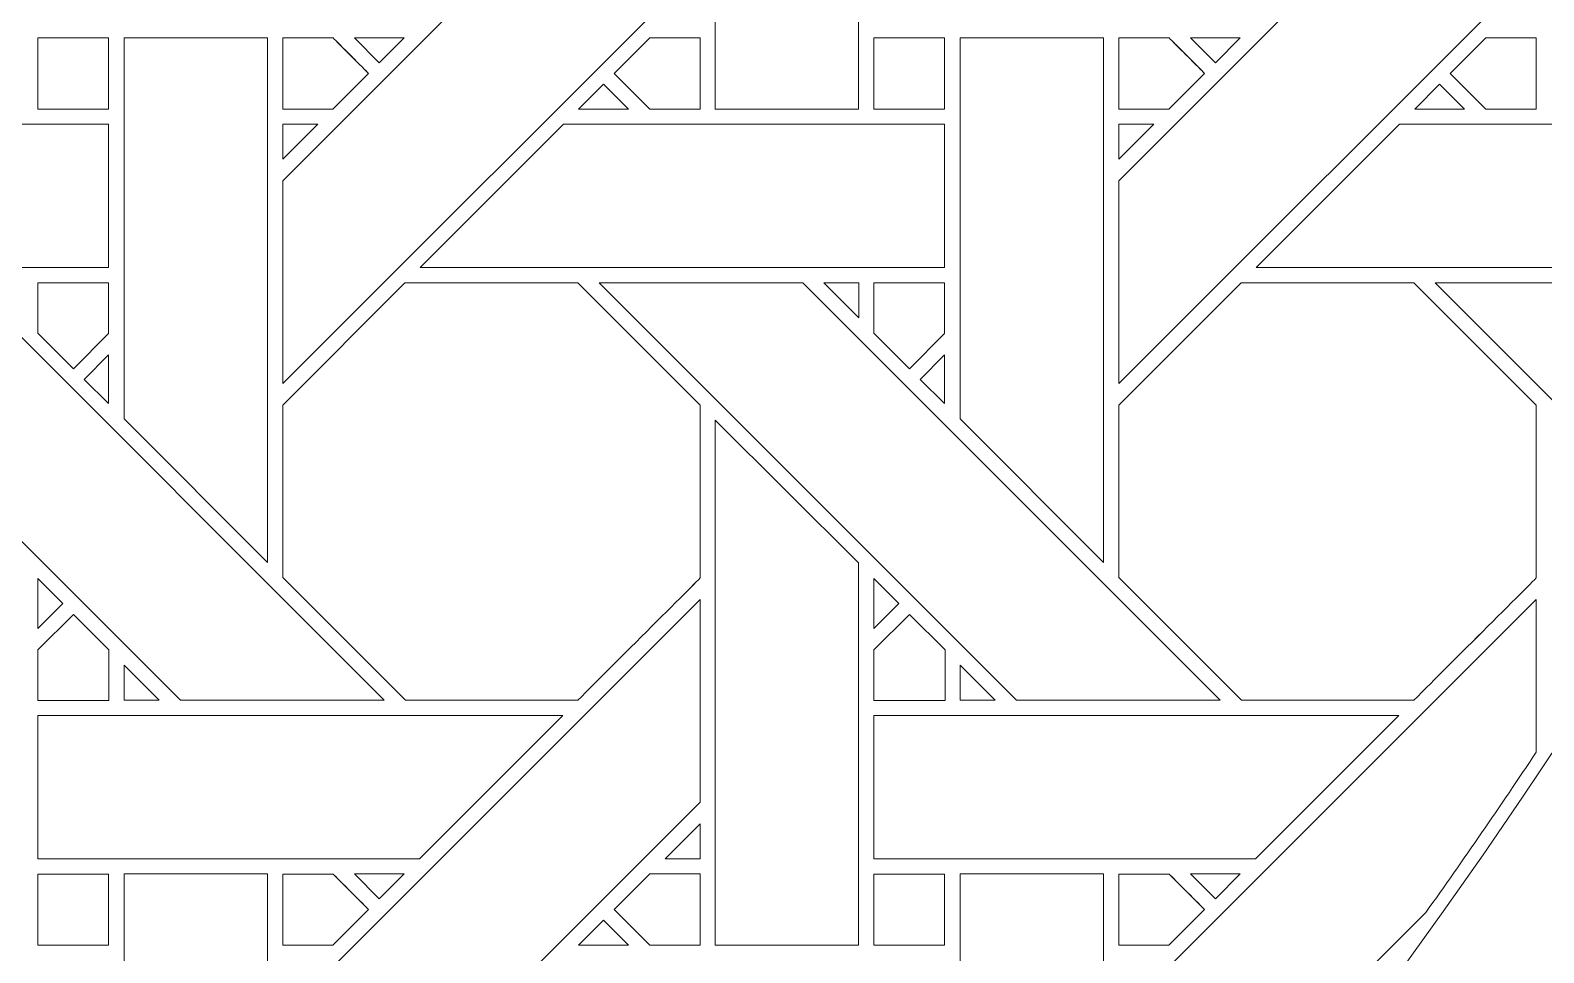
# Model space of a CAD drawing. Header units: inches. Extents: x 4.9 to 19.9, y 1.6 to 16.6.
# Drawn here: x 16.129 to 17.846, y 5.251 to 6.298 of the extents above; entities that cross this region are included whole.
import ezdxf

# ---------------------------------------------------------------- set-up
doc = ezdxf.new("R2010")
doc.units = ezdxf.units.IN
doc.header["$MEASUREMENT"] = 0
doc.layers.add('Design', color=7, linetype='Continuous', lineweight=0)

msp = doc.modelspace()

# ---------------------------------------------------------------- linework, layer by layer
at = {"layer": 'Design'}
for points, knots in [([(12.38285403781467, 16.59476386176223), (8.240718417697483, 16.59476386176223), (4.882854037814669, 13.23689948187934), (4.882854037814669, 9.094763861762152), (4.882854037814669, 4.952628241644965), (8.240718417697483, 1.594763861762152), (12.38285403781467, 1.594763861762152), (16.52499050564236, 1.594763861762152), (19.88285319010416, 4.952628241644965), (19.88285319010416, 9.094763861762152), (19.88285319010416, 13.23689948187934), (16.52499050564236, 16.59476386176223), (12.38285403781467, 16.59476386176223)], [0, 0, 0, 0, 1, 1, 1, 2, 2, 2, 3, 3, 3, 4, 4, 4, 4]), ([(12.38285398466395, 15.65427651948764), (8.760135180640708, 15.65427651948764), (5.823341326938487, 12.71748266578537), (5.823341326938487, 9.094763861762152), (5.823341326938487, 5.472045057738922), (8.760135180640708, 2.535251204036714), (12.38285398466395, 2.535251204036714), (16.00557353009624, 2.535251204036714), (18.94236590098042, 5.472045057738922), (18.94236590098042, 9.094763861762152), (18.94236590098042, 12.71748266578537), (16.00557353009624, 15.65427651948764), (12.38285398466395, 15.65427651948764)], [0, 0, 0, 0, 1, 1, 1, 2, 2, 2, 3, 3, 3, 4, 4, 4, 4]), ([(16.90610758463541, 6.208229912651909), (16.90610758463541, 6.208229912651909), (16.90610758463541, 6.804074605305989), (16.90610758463541, 6.804074605305989), (16.90610758463541, 6.804074605305989), (17.06887647840709, 6.641919453938801), (17.06887647840709, 6.641919453938801), (17.06887647840709, 6.641919453938801), (17.06887647840709, 6.208229912651909), (17.06887647840709, 6.208229912651909), (17.06887647840709, 6.208229912651909), (16.90610758463541, 6.208229912651909), (16.90610758463541, 6.208229912651909)], [0, 0, 0, 0, 1, 1, 1, 2, 2, 2, 3, 3, 3, 4, 4, 4, 4]), ([(16.4153137207032, 6.126907348632812), (16.4153137207032, 6.126907348632812), (16.88897026909722, 6.600496080186631), (16.88897026909722, 6.600496080186631), (16.88897026909722, 6.600496080186631), (16.88897026909722, 6.370467291937933), (16.88897026909722, 6.370467291937933), (16.88897026909722, 6.370467291937933), (16.4153137207032, 5.896810743543836), (16.4153137207032, 5.896810743543836), (16.4153137207032, 5.896810743543836), (16.4153137207032, 6.126907348632812), (16.4153137207032, 6.126907348632812)], [0, 0, 0, 0, 1, 1, 1, 2, 2, 2, 3, 3, 3, 4, 4, 4, 4]), ([(17.36402893066404, 6.126907348632812), (17.36402893066404, 6.126907348632812), (17.83769904242624, 6.600496080186631), (17.83769904242624, 6.600496080186631), (17.83769904242624, 6.600496080186631), (17.83769904242624, 6.370467291937933), (17.83769904242624, 6.370467291937933), (17.83769904242624, 6.370467291937933), (17.36402893066404, 5.896810743543836), (17.36402893066404, 5.896810743543836), (17.36402893066404, 5.896810743543836), (17.36402893066404, 6.126907348632812), (17.36402893066404, 6.126907348632812)], [0, 0, 0, 0, 1, 1, 1, 2, 2, 2, 3, 3, 3, 4, 4, 4, 4]), ([(16.13747829861111, 6.288987901475693), (16.13747829861111, 6.288987901475693), (16.21771918402778, 6.288987901475693), (16.21771918402778, 6.288987901475693), (16.21771918402778, 6.288987901475693), (16.21771918402778, 6.208206176757812), (16.21771918402778, 6.208206176757812), (16.21771918402778, 6.208206176757812), (16.13747829861111, 6.208206176757812), (16.13747829861111, 6.208206176757812), (16.13747829861111, 6.208206176757812), (16.13747829861111, 6.288987901475693), (16.13747829861111, 6.288987901475693)], [0, 0, 0, 0, 1, 1, 1, 2, 2, 2, 3, 3, 3, 4, 4, 4, 4]), ([(16.13747829861111, 6.208206176757812), (16.13747829861111, 6.208206176757812), (16.13747829861111, 6.288987901475693), (16.13747829861111, 6.288987901475693), (16.13747829861111, 6.288987901475693), (16.21771918402778, 6.288987901475693), (16.21771918402778, 6.288987901475693), (16.21771918402778, 6.288987901475693), (16.21771918402778, 6.208206176757812), (16.21771918402778, 6.208206176757812), (16.21771918402778, 6.208206176757812), (16.13747829861111, 6.208206176757812), (16.13747829861111, 6.208206176757812)], [0, 0, 0, 0, 1, 1, 1, 2, 2, 2, 3, 3, 3, 4, 4, 4, 4]), ([(16.39816114637584, 6.289008246527777), (16.39816114637584, 6.289008246527777), (16.39816114637584, 5.693898518880208), (16.39816114637584, 5.693898518880208), (16.39816114637584, 5.693898518880208), (16.23524305555555, 5.856815761990016), (16.23524305555555, 5.856815761990016), (16.23524305555555, 5.856815761990016), (16.23524305555555, 6.289008246527777), (16.23524305555555, 6.289008246527777), (16.23524305555555, 6.289008246527777), (16.39816114637584, 6.289008246527777), (16.39816114637584, 6.289008246527777)], [0, 0, 0, 0, 1, 1, 1, 2, 2, 2, 3, 3, 3, 4, 4, 4, 4]), ([(16.472395155165, 6.288987901475693), (16.47753228081597, 6.283876207139756), (16.50830417209209, 6.253063625759548), (16.51272922092014, 6.248639424641926), (16.51272922092014, 6.248639424641926), (16.4723086886936, 6.20821295844184), (16.4723086886936, 6.20821295844184), (16.4723086886936, 6.20821295844184), (16.41533576117624, 6.20821295844184), (16.41533576117624, 6.20821295844184), (16.41533576117624, 6.20821295844184), (16.41533576117624, 6.288987901475693), (16.41533576117624, 6.288987901475693), (16.41533576117624, 6.288987901475693), (16.472395155165, 6.288987901475693), (16.472395155165, 6.288987901475693)], [0, 0, 0, 0, 1, 1, 1, 2, 2, 2, 3, 3, 3, 4, 4, 4, 5, 5, 5, 5]), ([(16.41533576117624, 6.20821295844184), (16.41533576117624, 6.20821295844184), (16.41533576117624, 6.288987901475693), (16.41533576117624, 6.288987901475693), (16.41533576117624, 6.288987901475693), (16.472395155165, 6.288987901475693), (16.472395155165, 6.288987901475693), (16.47770521375876, 6.283705817328558), (16.50852457682291, 6.252845764160156), (16.51272922092014, 6.248639424641926), (16.51272922092014, 6.248639424641926), (16.4723086886936, 6.20821295844184), (16.4723086886936, 6.20821295844184), (16.4723086886936, 6.20821295844184), (16.41533576117624, 6.20821295844184), (16.41533576117624, 6.20821295844184)], [0, 0, 0, 0, 1, 1, 1, 2, 2, 2, 3, 3, 3, 4, 4, 4, 5, 5, 5, 5]), ([(16.49673122829861, 6.289008246527777), (16.49673122829861, 6.289008246527777), (16.55319722493487, 6.289008246527777), (16.55319722493487, 6.289008246527777), (16.55319722493487, 6.289008246527777), (16.52490912543403, 6.260829501681857), (16.52490912543403, 6.260829501681857), (16.52490912543403, 6.260829501681857), (16.49673122829861, 6.289008246527777), (16.49673122829861, 6.289008246527777)], [0, 0, 0, 0, 1, 1, 1, 2, 2, 2, 3, 3, 3, 3]), ([(16.8890092637804, 6.289011637369791), (16.8890092637804, 6.289011637369791), (16.8890092637804, 6.208206176757812), (16.8890092637804, 6.208206176757812), (16.8890092637804, 6.208206176757812), (16.83189392089846, 6.208206176757812), (16.83189392089846, 6.208206176757812), (16.83189392089846, 6.208206176757812), (16.79153951009112, 6.248585171169704), (16.79153951009112, 6.248585171169704), (16.79153951009112, 6.248585171169704), (16.83196851942276, 6.289011637369791), (16.83196851942276, 6.289011637369791), (16.83196851942276, 6.289011637369791), (16.8890092637804, 6.289011637369791), (16.8890092637804, 6.289011637369791)], [0, 0, 0, 0, 1, 1, 1, 2, 2, 2, 3, 3, 3, 4, 4, 4, 5, 5, 5, 5]), ([(16.79153951009112, 6.248585171169704), (16.79153951009112, 6.248585171169704), (16.83196851942276, 6.289011637369791), (16.83196851942276, 6.289011637369791), (16.83196851942276, 6.289011637369791), (16.8890092637804, 6.289011637369791), (16.8890092637804, 6.289011637369791), (16.8890092637804, 6.289011637369791), (16.8890092637804, 6.208206176757812), (16.8890092637804, 6.208206176757812), (16.8890092637804, 6.208206176757812), (16.83189392089846, 6.208206176757812), (16.83189392089846, 6.208206176757812), (16.83189392089846, 6.208206176757812), (16.79153951009112, 6.248585171169704), (16.79153951009112, 6.248585171169704)], [0, 0, 0, 0, 1, 1, 1, 2, 2, 2, 3, 3, 3, 4, 4, 4, 5, 5, 5, 5]), ([(17.08621554904514, 6.208206176757812), (17.08621554904514, 6.208206176757812), (17.08621554904514, 6.288987901475693), (17.08621554904514, 6.288987901475693), (17.08621554904514, 6.288987901475693), (17.16645473904082, 6.288987901475693), (17.16645473904082, 6.288987901475693), (17.16645473904082, 6.288987901475693), (17.16645473904082, 6.208206176757812), (17.16645473904082, 6.208206176757812), (17.16645473904082, 6.208206176757812), (17.08621554904514, 6.208206176757812), (17.08621554904514, 6.208206176757812)], [0, 0, 0, 0, 1, 1, 1, 2, 2, 2, 3, 3, 3, 4, 4, 4, 4]), ([(17.08621554904514, 6.208206176757812), (17.08621554904514, 6.208206176757812), (17.08621554904514, 6.288987901475693), (17.08621554904514, 6.288987901475693), (17.08621554904514, 6.288987901475693), (17.16645473904082, 6.288987901475693), (17.16645473904082, 6.288987901475693), (17.16645473904082, 6.288987901475693), (17.16645473904082, 6.208206176757812), (17.16645473904082, 6.208206176757812), (17.16645473904082, 6.208206176757812), (17.08621554904514, 6.208206176757812), (17.08621554904514, 6.208206176757812)], [0, 0, 0, 0, 1, 1, 1, 2, 2, 2, 3, 3, 3, 4, 4, 4, 4]), ([(17.34688991970486, 6.289008246527777), (17.34688991970486, 6.289008246527777), (17.34688991970486, 5.693898518880208), (17.34688991970486, 5.693898518880208), (17.34688991970486, 5.693898518880208), (17.18397352430555, 5.856815761990016), (17.18397352430555, 5.856815761990016), (17.18397352430555, 5.856815761990016), (17.18397352430555, 6.289008246527777), (17.18397352430555, 6.289008246527777), (17.18397352430555, 6.289008246527777), (17.34688991970486, 6.289008246527777), (17.34688991970486, 6.289008246527777)], [0, 0, 0, 0, 1, 1, 1, 2, 2, 2, 3, 3, 3, 4, 4, 4, 4]), ([(17.46147325303819, 6.248639424641926), (17.46147325303819, 6.248639424641926), (17.42104424370667, 6.20821295844184), (17.42104424370667, 6.20821295844184), (17.42104424370667, 6.20821295844184), (17.36406453450528, 6.20821295844184), (17.36406453450528, 6.20821295844184), (17.36406453450528, 6.20821295844184), (17.36406453450528, 6.288987901475693), (17.36406453450528, 6.288987901475693), (17.36406453450528, 6.288987901475693), (17.42112901475694, 6.288987901475693), (17.42112901475694, 6.288987901475693), (17.42626953125, 6.283876207139756), (17.45704820421014, 6.253063625759548), (17.46147325303819, 6.248639424641926)], [0, 0, 0, 0, 1, 1, 1, 2, 2, 2, 3, 3, 3, 4, 4, 4, 5, 5, 5, 5]), ([(17.36406453450528, 6.20821295844184), (17.36406453450528, 6.20821295844184), (17.36406453450528, 6.288987901475693), (17.36406453450528, 6.288987901475693), (17.36406453450528, 6.288987901475693), (17.42112901475694, 6.288987901475693), (17.42112901475694, 6.288987901475693), (17.4267103407118, 6.283433702256943), (17.46147325303819, 6.248639424641926), (17.46147325303819, 6.248639424641926), (17.46147325303819, 6.248639424641926), (17.42104424370667, 6.20821295844184), (17.42104424370667, 6.20821295844184), (17.42104424370667, 6.20821295844184), (17.36406453450528, 6.20821295844184), (17.36406453450528, 6.20821295844184)], [0, 0, 0, 0, 1, 1, 1, 2, 2, 2, 3, 3, 3, 4, 4, 4, 5, 5, 5, 5]), ([(17.44546169704861, 6.289008246527777), (17.44546169704861, 6.289008246527777), (17.50192599826389, 6.289008246527777), (17.50192599826389, 6.289008246527777), (17.50192599826389, 6.289008246527777), (17.47363959418403, 6.260829501681857), (17.47363959418403, 6.260829501681857), (17.47363959418403, 6.260829501681857), (17.44546169704861, 6.289008246527777), (17.44546169704861, 6.289008246527777)], [0, 0, 0, 0, 1, 1, 1, 2, 2, 2, 3, 3, 3, 3]), ([(17.78070407443584, 6.289011637369791), (17.78070407443584, 6.289011637369791), (17.83774481879348, 6.289011637369791), (17.83774481879348, 6.289011637369791), (17.83774481879348, 6.289011637369791), (17.83774481879348, 6.208206176757812), (17.83774481879348, 6.208206176757812), (17.83774481879348, 6.208206176757812), (17.78062947591153, 6.208206176757812), (17.78062947591153, 6.208206176757812), (17.78062947591153, 6.208206176757812), (17.74027506510416, 6.248585171169704), (17.74027506510416, 6.248585171169704), (17.74027506510416, 6.248585171169704), (17.78070407443584, 6.289011637369791), (17.78070407443584, 6.289011637369791)], [0, 0, 0, 0, 1, 1, 1, 2, 2, 2, 3, 3, 3, 4, 4, 4, 5, 5, 5, 5]), ([(17.83774481879348, 6.208206176757812), (17.83774481879348, 6.208206176757812), (17.78062947591153, 6.208206176757812), (17.78062947591153, 6.208206176757812), (17.78062947591153, 6.208206176757812), (17.74027506510416, 6.248585171169704), (17.74027506510416, 6.248585171169704), (17.74027506510416, 6.248585171169704), (17.78070407443584, 6.289011637369791), (17.78070407443584, 6.289011637369791), (17.78070407443584, 6.289011637369791), (17.83774481879348, 6.289011637369791), (17.83774481879348, 6.289011637369791), (17.83774481879348, 6.289011637369791), (17.83774481879348, 6.208206176757812), (17.83774481879348, 6.208206176757812)], [0, 0, 0, 0, 1, 1, 1, 2, 2, 2, 3, 3, 3, 4, 4, 4, 5, 5, 5, 5]), ([(16.7794019911025, 6.236490037706162), (16.7794019911025, 6.236490037706162), (16.80763414171014, 6.208229912651909), (16.80763414171014, 6.208229912651909), (16.80763414171014, 6.208229912651909), (16.75114101833765, 6.208229912651909), (16.75114101833765, 6.208229912651909), (16.75114101833765, 6.208229912651909), (16.7794019911025, 6.236490037706162), (16.7794019911025, 6.236490037706162)], [0, 0, 0, 0, 1, 1, 1, 2, 2, 2, 3, 3, 3, 3]), ([(17.72812906901041, 6.236490037706162), (17.72812906901041, 6.236490037706162), (17.75636291503904, 6.208229912651909), (17.75636291503904, 6.208229912651909), (17.75636291503904, 6.208229912651909), (17.69985622829861, 6.208229912651909), (17.69985622829861, 6.208229912651909), (17.69985622829861, 6.208229912651909), (17.72812906901041, 6.236490037706162), (17.72812906901041, 6.236490037706162)], [0, 0, 0, 0, 1, 1, 1, 2, 2, 2, 3, 3, 3, 3]), ([(15.62242296006944, 6.028283013237847), (15.62242296006944, 6.028283013237847), (15.78527323404945, 6.191091749403211), (15.78527323404945, 6.191091749403211), (15.78527323404945, 6.191091749403211), (16.21769714355471, 6.191091749403211), (16.21769714355471, 6.191091749403211), (16.21769714355471, 6.191091749403211), (16.21769714355471, 6.028283013237847), (16.21769714355471, 6.028283013237847), (16.21769714355471, 6.028283013237847), (15.62242296006944, 6.028283013237847), (15.62242296006944, 6.028283013237847)], [0, 0, 0, 0, 1, 1, 1, 2, 2, 2, 3, 3, 3, 4, 4, 4, 4]), ([(16.45514424641929, 6.191105312771266), (16.45514424641929, 6.191105312771266), (16.4153137207032, 6.151273939344617), (16.4153137207032, 6.151273939344617), (16.4153137207032, 6.151273939344617), (16.4153137207032, 6.191105312771266), (16.4153137207032, 6.191105312771266), (16.4153137207032, 6.191105312771266), (16.45514424641929, 6.191105312771266), (16.45514424641929, 6.191105312771266)], [0, 0, 0, 0, 1, 1, 1, 2, 2, 2, 3, 3, 3, 3]), ([(16.57113986545139, 6.028283013237847), (16.57113986545139, 6.028283013237847), (16.73398844401041, 6.191091749403211), (16.73398844401041, 6.191091749403211), (16.73398844401041, 6.191091749403211), (17.16642591688376, 6.191091749403211), (17.16642591688376, 6.191091749403211), (17.16642591688376, 6.191091749403211), (17.16642591688376, 6.028283013237847), (17.16642591688376, 6.028283013237847), (17.16642591688376, 6.028283013237847), (16.57113986545139, 6.028283013237847), (16.57113986545139, 6.028283013237847)], [0, 0, 0, 0, 1, 1, 1, 2, 2, 2, 3, 3, 3, 4, 4, 4, 4]), ([(17.40387301974834, 6.191105312771266), (17.40387301974834, 6.191105312771266), (17.36402893066404, 6.151260375976562), (17.36402893066404, 6.151260375976562), (17.36402893066404, 6.151260375976562), (17.36402893066404, 6.191105312771266), (17.36402893066404, 6.191105312771266), (17.36402893066404, 6.191105312771266), (17.40387301974834, 6.191105312771266), (17.40387301974834, 6.191105312771266)], [0, 0, 0, 0, 1, 1, 1, 2, 2, 2, 3, 3, 3, 3]), ([(18.11515469021265, 6.191091749403211), (18.11515469021265, 6.191091749403211), (18.11515469021265, 6.028283013237847), (18.11515469021265, 6.028283013237847), (18.11515469021265, 6.028283013237847), (17.51988050672751, 6.028283013237847), (17.51988050672751, 6.028283013237847), (17.51988050672751, 6.028283013237847), (17.68271891276041, 6.191091749403211), (17.68271891276041, 6.191091749403211), (17.68271891276041, 6.191091749403211), (18.11515469021265, 6.191091749403211), (18.11515469021265, 6.191091749403211)], [0, 0, 0, 0, 1, 1, 1, 2, 2, 2, 3, 3, 3, 4, 4, 4, 4]), ([(16.29927910698792, 5.537501017252603), (16.29927910698792, 5.537501017252603), (15.82573106553819, 6.0111575656467), (15.82573106553819, 6.0111575656467), (15.82573106553819, 6.0111575656467), (16.0566711425782, 6.0111575656467), (16.0566711425782, 6.0111575656467), (16.0566711425782, 6.0111575656467), (16.53031412760416, 5.537501017252603), (16.53031412760416, 5.537501017252603), (16.53031412760416, 5.537501017252603), (16.29927910698792, 5.537501017252603), (16.29927910698792, 5.537501017252603)], [0, 0, 0, 0, 1, 1, 1, 2, 2, 2, 3, 3, 3, 4, 4, 4, 4]), ([(16.21771918402778, 6.011123657226562), (16.21771918402778, 6.011123657226562), (16.21771918402778, 5.953528510199652), (16.21771918402778, 5.953528510199652), (16.21771918402778, 5.953528510199652), (16.1777903238932, 5.913578457302516), (16.1777903238932, 5.913578457302516), (16.1777903238932, 5.913578457302516), (16.13745795355903, 5.953919304741753), (16.13745795355903, 5.953919304741753), (16.13745795355903, 5.953919304741753), (16.13745795355903, 6.011123657226562), (16.13745795355903, 6.011123657226562), (16.13745795355903, 6.011123657226562), (16.21771918402778, 6.011123657226562), (16.21771918402778, 6.011123657226562)], [0, 0, 0, 0, 1, 1, 1, 2, 2, 2, 3, 3, 3, 4, 4, 4, 5, 5, 5, 5]), ([(16.1777903238932, 5.913578457302516), (16.1777903238932, 5.913578457302516), (16.13745795355903, 5.953919304741753), (16.13745795355903, 5.953919304741753), (16.13745795355903, 5.953919304741753), (16.13745795355903, 6.011123657226562), (16.13745795355903, 6.011123657226562), (16.13745795355903, 6.011123657226562), (16.21771918402778, 6.011123657226562), (16.21771918402778, 6.011123657226562), (16.21771918402778, 6.011123657226562), (16.21771918402778, 5.953528510199652), (16.21771918402778, 5.953528510199652), (16.21771918402778, 5.953528510199652), (16.1777903238932, 5.913578457302516), (16.1777903238932, 5.913578457302516)], [0, 0, 0, 0, 1, 1, 1, 2, 2, 2, 3, 3, 3, 4, 4, 4, 5, 5, 5, 5]), ([(16.55403306749139, 6.011110093858506), (16.55403306749139, 6.011110093858506), (16.750244140625, 6.011110093858506), (16.750244140625, 6.011110093858506), (16.750244140625, 6.011110093858506), (16.88899570041235, 5.872392442491318), (16.88899570041235, 5.872392442491318), (16.88899570041235, 5.872392442491318), (16.88899570041235, 5.676177978515625), (16.88899570041235, 5.676177978515625), (16.8711971706814, 5.658243815104166), (16.75927056206597, 5.546502855088975), (16.75028483072916, 5.537491692437066), (16.75028483072916, 5.537491692437066), (16.55457560221362, 5.537491692437066), (16.55457560221362, 5.537491692437066), (16.55457560221362, 5.537491692437066), (16.41533576117624, 5.676726447211371), (16.41533576117624, 5.676726447211371), (16.41533576117624, 5.676726447211371), (16.41533576117624, 5.872392442491318), (16.41533576117624, 5.872392442491318), (16.41533576117624, 5.872392442491318), (16.55403306749139, 6.011110093858506), (16.55403306749139, 6.011110093858506)], [0, 0, 0, 0, 1, 1, 1, 2, 2, 2, 3, 3, 3, 4, 4, 4, 5, 5, 5, 6, 6, 6, 7, 7, 7, 8, 8, 8, 8]), ([(16.88899570041235, 5.676177978515625), (16.87112257215709, 5.658168368869357), (16.75921630859375, 5.546448601616753), (16.75028483072916, 5.537491692437066), (16.75028483072916, 5.537491692437066), (16.55457560221362, 5.537491692437066), (16.55457560221362, 5.537491692437066), (16.55457560221362, 5.537491692437066), (16.41533576117624, 5.676726447211371), (16.41533576117624, 5.676726447211371), (16.41533576117624, 5.676726447211371), (16.41533576117624, 5.872392442491318), (16.41533576117624, 5.872392442491318), (16.41533576117624, 5.872392442491318), (16.55403306749139, 6.011110093858506), (16.55403306749139, 6.011110093858506), (16.55403306749139, 6.011110093858506), (16.750244140625, 6.011110093858506), (16.750244140625, 6.011110093858506), (16.750244140625, 6.011110093858506), (16.88899570041235, 5.872392442491318), (16.88899570041235, 5.872392442491318), (16.88899570041235, 5.872392442491318), (16.88899570041235, 5.676177978515625), (16.88899570041235, 5.676177978515625)], [0, 0, 0, 0, 1, 1, 1, 2, 2, 2, 3, 3, 3, 4, 4, 4, 5, 5, 5, 6, 6, 6, 7, 7, 7, 8, 8, 8, 8]), ([(17.24800618489583, 5.537501017252603), (17.24800618489583, 5.537501017252603), (16.77445983886721, 6.0111575656467), (16.77445983886721, 6.0111575656467), (16.77445983886721, 6.0111575656467), (17.00539991590709, 6.0111575656467), (17.00539991590709, 6.0111575656467), (17.00539991590709, 6.0111575656467), (17.47904459635416, 5.537501017252603), (17.47904459635416, 5.537501017252603), (17.47904459635416, 5.537501017252603), (17.24800618489583, 5.537501017252603), (17.24800618489583, 5.537501017252603)], [0, 0, 0, 0, 1, 1, 1, 2, 2, 2, 3, 3, 3, 4, 4, 4, 4]), ([(17.06895955403653, 6.011144002278645), (17.06895955403653, 6.011144002278645), (17.06895955403653, 5.9713134765625), (17.06895955403653, 5.9713134765625), (17.06895955403653, 5.9713134765625), (17.0295223659939, 6.011144002278645), (17.0295223659939, 6.011144002278645), (17.0295223659939, 6.011144002278645), (17.06895955403653, 6.011144002278645), (17.06895955403653, 6.011144002278645)], [0, 0, 0, 0, 1, 1, 1, 2, 2, 2, 3, 3, 3, 3]), ([(17.16645473904082, 6.011123657226562), (17.16645473904082, 6.011123657226562), (17.16645473904082, 5.953528510199652), (17.16645473904082, 5.953528510199652), (17.16645473904082, 5.953528510199652), (17.12652587890625, 5.913578457302516), (17.12652587890625, 5.913578457302516), (17.12652587890625, 5.913578457302516), (17.08619520399305, 5.953919304741753), (17.08619520399305, 5.953919304741753), (17.08619520399305, 5.953919304741753), (17.08619520399305, 6.011123657226562), (17.08619520399305, 6.011123657226562), (17.08619520399305, 6.011123657226562), (17.16645473904082, 6.011123657226562), (17.16645473904082, 6.011123657226562)], [0, 0, 0, 0, 1, 1, 1, 2, 2, 2, 3, 3, 3, 4, 4, 4, 5, 5, 5, 5]), ([(17.12652587890625, 5.913578457302516), (17.12652587890625, 5.913578457302516), (17.08619520399305, 5.953919304741753), (17.08619520399305, 5.953919304741753), (17.08619520399305, 5.953919304741753), (17.08619520399305, 6.011123657226562), (17.08619520399305, 6.011123657226562), (17.08619520399305, 6.011123657226562), (17.16645473904082, 6.011123657226562), (17.16645473904082, 6.011123657226562), (17.16645473904082, 6.011123657226562), (17.16645473904082, 5.953528510199652), (17.16645473904082, 5.953528510199652), (17.16645473904082, 5.953528510199652), (17.12652587890625, 5.913578457302516), (17.12652587890625, 5.913578457302516)], [0, 0, 0, 0, 1, 1, 1, 2, 2, 2, 3, 3, 3, 4, 4, 4, 5, 5, 5, 5]), ([(17.36406453450528, 5.676733228895399), (17.36406453450528, 5.676733228895399), (17.36406453450528, 5.872392442491318), (17.36406453450528, 5.872392442491318), (17.36406453450528, 5.872392442491318), (17.50277031792542, 6.011110093858506), (17.50277031792542, 6.011110093858506), (17.50277031792542, 6.011110093858506), (17.69898139105903, 6.011110093858506), (17.69898139105903, 6.011110093858506), (17.69898139105903, 6.011110093858506), (17.83773125542542, 5.872392442491318), (17.83773125542542, 5.872392442491318), (17.83773125542542, 5.872392442491318), (17.83773125542542, 5.676177978515625), (17.83773125542542, 5.676177978515625), (17.81993272569444, 5.658243815104166), (17.70800611707901, 5.546502855088975), (17.69902208116319, 5.537491692437066), (17.69902208116319, 5.537491692437066), (17.50330946180555, 5.537491692437066), (17.50330946180555, 5.537491692437066), (17.50330946180555, 5.537491692437066), (17.36406453450528, 5.676733228895399), (17.36406453450528, 5.676733228895399)], [0, 0, 0, 0, 1, 1, 1, 2, 2, 2, 3, 3, 3, 4, 4, 4, 5, 5, 5, 6, 6, 6, 7, 7, 7, 8, 8, 8, 8]), ([(17.83773125542542, 5.676177978515625), (17.81988525390625, 5.658195495605468), (17.70796712239583, 5.546448601616753), (17.69902208116319, 5.537491692437066), (17.69902208116319, 5.537491692437066), (17.50330946180555, 5.537491692437066), (17.50330946180555, 5.537491692437066), (17.50330946180555, 5.537491692437066), (17.36406453450528, 5.676733228895399), (17.36406453450528, 5.676733228895399), (17.36406453450528, 5.676733228895399), (17.36406453450528, 5.872392442491318), (17.36406453450528, 5.872392442491318), (17.36406453450528, 5.872392442491318), (17.50277031792542, 6.011110093858506), (17.50277031792542, 6.011110093858506), (17.50277031792542, 6.011110093858506), (17.69898139105903, 6.011110093858506), (17.69898139105903, 6.011110093858506), (17.69898139105903, 6.011110093858506), (17.83773125542542, 5.872392442491318), (17.83773125542542, 5.872392442491318), (17.83773125542542, 5.872392442491318), (17.83773125542542, 5.676177978515625), (17.83773125542542, 5.676177978515625)], [0, 0, 0, 0, 1, 1, 1, 2, 2, 2, 3, 3, 3, 4, 4, 4, 5, 5, 5, 6, 6, 6, 7, 7, 7, 8, 8, 8, 8]), ([(17.99954562717014, 5.734731038411458), (17.99954562717014, 5.734731038411458), (17.7231750488282, 6.0111575656467), (17.7231750488282, 6.0111575656467), (17.7231750488282, 6.0111575656467), (17.95412868923611, 6.0111575656467), (17.95412868923611, 6.0111575656467), (17.95412868923611, 6.0111575656467), (18.08454386393236, 5.880738152398003), (18.08454386393236, 5.880738152398003), (18.05682373046875, 5.83167012532552), (18.02848646375876, 5.783001369900173), (17.99954562717014, 5.734731038411458)], [0, 0, 0, 0, 1, 1, 1, 2, 2, 2, 3, 3, 3, 4, 4, 4, 4]), ([(16.21769714355471, 5.92930433485243), (16.21769714355471, 5.92930433485243), (16.21769714355471, 5.8741455078125), (16.21769714355471, 5.8741455078125), (16.21769714355471, 5.8741455078125), (16.18994140625, 5.901534186469183), (16.18994140625, 5.901534186469183), (16.18994140625, 5.901534186469183), (16.21769714355471, 5.92930433485243), (16.21769714355471, 5.92930433485243)], [0, 0, 0, 0, 1, 1, 1, 2, 2, 2, 3, 3, 3, 3]), ([(17.16642591688376, 5.92930433485243), (17.16642591688376, 5.92930433485243), (17.16642591688376, 5.8741455078125), (17.16642591688376, 5.8741455078125), (17.16642591688376, 5.8741455078125), (17.13866848415806, 5.901534186469183), (17.13866848415806, 5.901534186469183), (17.13866848415806, 5.901534186469183), (17.16642591688376, 5.92930433485243), (17.16642591688376, 5.92930433485243)], [0, 0, 0, 0, 1, 1, 1, 2, 2, 2, 3, 3, 3, 3]), ([(16.90610758463541, 5.259501139322916), (16.90610758463541, 5.259501139322916), (16.90610758463541, 5.855345831976996), (16.90610758463541, 5.855345831976996), (16.90610758463541, 5.855345831976996), (17.06887647840709, 5.693190680609808), (17.06887647840709, 5.693190680609808), (17.06887647840709, 5.693190680609808), (17.06887647840709, 5.259501139322916), (17.06887647840709, 5.259501139322916), (17.06887647840709, 5.259501139322916), (16.90610758463541, 5.259501139322916), (16.90610758463541, 5.259501139322916)], [0, 0, 0, 0, 1, 1, 1, 2, 2, 2, 3, 3, 3, 4, 4, 4, 4]), ([(16.13744947645401, 5.618932935926649), (16.13744947645401, 5.618932935926649), (16.13744947645401, 5.675698174370659), (16.13744947645401, 5.675698174370659), (16.13744947645401, 5.675698174370659), (16.16564263237847, 5.647110833062066), (16.16564263237847, 5.647110833062066), (16.16564263237847, 5.647110833062066), (16.13744947645401, 5.618932935926649), (16.13744947645401, 5.618932935926649)], [0, 0, 0, 0, 1, 1, 1, 2, 2, 2, 3, 3, 3, 3]), ([(17.08617824978306, 5.618932935926649), (17.08617824978306, 5.618932935926649), (17.08617824978306, 5.675698174370659), (17.08617824978306, 5.675698174370659), (17.08617824978306, 5.675698174370659), (17.11435614691848, 5.647110833062066), (17.11435614691848, 5.647110833062066), (17.11435614691848, 5.647110833062066), (17.08617824978306, 5.618932935926649), (17.08617824978306, 5.618932935926649)], [0, 0, 0, 0, 1, 1, 1, 2, 2, 2, 3, 3, 3, 3]), ([(16.4153137207032, 5.178177727593316), (16.4153137207032, 5.178177727593316), (16.88897026909722, 5.651766459147134), (16.88897026909722, 5.651766459147134), (16.88897026909722, 5.651766459147134), (16.88897026909722, 5.421737670898437), (16.88897026909722, 5.421737670898437), (16.88897026909722, 5.421737670898437), (16.4153137207032, 4.94808112250434), (16.4153137207032, 4.94808112250434), (16.4153137207032, 4.94808112250434), (16.4153137207032, 5.178177727593316), (16.4153137207032, 5.178177727593316)], [0, 0, 0, 0, 1, 1, 1, 2, 2, 2, 3, 3, 3, 4, 4, 4, 4]), ([(17.83769904242624, 5.478394402398003), (17.79693942599834, 5.417037963867187), (17.75521172417542, 5.356382581922742), (17.71246168348526, 5.296503702799478), (17.71246168348526, 5.296503702799478), (17.36402893066404, 4.94808112250434), (17.36402893066404, 4.94808112250434), (17.36402893066404, 4.94808112250434), (17.36402893066404, 5.178177727593316), (17.36402893066404, 5.178177727593316), (17.36402893066404, 5.178177727593316), (17.83769904242624, 5.651766459147134), (17.83769904242624, 5.651766459147134), (17.83769904242624, 5.651766459147134), (17.83769904242624, 5.478394402398003), (17.83769904242624, 5.478394402398003)], [0, 0, 0, 0, 1, 1, 1, 2, 2, 2, 3, 3, 3, 4, 4, 4, 5, 5, 5, 5]), ([(16.13747829861111, 5.537245856391058), (16.13747829861111, 5.537245856391058), (16.13747829861111, 5.594532436794704), (16.13747829861111, 5.594532436794704), (16.13747829861111, 5.594532436794704), (16.17780388726126, 5.634863111707899), (16.17780388726126, 5.634863111707899), (16.17780388726126, 5.634863111707899), (16.21813456217445, 5.594542609320746), (16.21813456217445, 5.594542609320746), (16.21813456217445, 5.594542609320746), (16.21813456217445, 5.537245856391058), (16.21813456217445, 5.537245856391058), (16.21813456217445, 5.537245856391058), (16.13747829861111, 5.537245856391058), (16.13747829861111, 5.537245856391058)], [0, 0, 0, 0, 1, 1, 1, 2, 2, 2, 3, 3, 3, 4, 4, 4, 5, 5, 5, 5]), ([(16.17780388726126, 5.634863111707899), (16.17780388726126, 5.634863111707899), (16.21813456217445, 5.594542609320746), (16.21813456217445, 5.594542609320746), (16.21813456217445, 5.594542609320746), (16.21813456217445, 5.537245856391058), (16.21813456217445, 5.537245856391058), (16.21813456217445, 5.537245856391058), (16.13747829861111, 5.537245856391058), (16.13747829861111, 5.537245856391058), (16.13747829861111, 5.537245856391058), (16.13747829861111, 5.594532436794704), (16.13747829861111, 5.594532436794704), (16.13747829861111, 5.594532436794704), (16.17780388726126, 5.634863111707899), (16.17780388726126, 5.634863111707899)], [0, 0, 0, 0, 1, 1, 1, 2, 2, 2, 3, 3, 3, 4, 4, 4, 5, 5, 5, 5]), ([(17.08620876736111, 5.537245856391058), (17.08620876736111, 5.537245856391058), (17.08620876736111, 5.594532436794704), (17.08620876736111, 5.594532436794704), (17.08620876736111, 5.594532436794704), (17.1265394422743, 5.634863111707899), (17.1265394422743, 5.634863111707899), (17.1265394422743, 5.634863111707899), (17.1668701171875, 5.594542609320746), (17.1668701171875, 5.594542609320746), (17.1668701171875, 5.594542609320746), (17.1668701171875, 5.537245856391058), (17.1668701171875, 5.537245856391058), (17.1668701171875, 5.537245856391058), (17.08620876736111, 5.537245856391058), (17.08620876736111, 5.537245856391058)], [0, 0, 0, 0, 1, 1, 1, 2, 2, 2, 3, 3, 3, 4, 4, 4, 5, 5, 5, 5]), ([(17.1265394422743, 5.634863111707899), (17.1265394422743, 5.634863111707899), (17.1668701171875, 5.594542609320746), (17.1668701171875, 5.594542609320746), (17.1668701171875, 5.594542609320746), (17.1668701171875, 5.537245856391058), (17.1668701171875, 5.537245856391058), (17.1668701171875, 5.537245856391058), (17.08620876736111, 5.537245856391058), (17.08620876736111, 5.537245856391058), (17.08620876736111, 5.537245856391058), (17.08620876736111, 5.594532436794704), (17.08620876736111, 5.594532436794704), (17.08620876736111, 5.594532436794704), (17.1265394422743, 5.634863111707899), (17.1265394422743, 5.634863111707899)], [0, 0, 0, 0, 1, 1, 1, 2, 2, 2, 3, 3, 3, 4, 4, 4, 5, 5, 5, 5]), ([(16.23536512586805, 5.537501017252603), (16.23536512586805, 5.537501017252603), (16.23536512586805, 5.577277289496527), (16.23536512586805, 5.577277289496527), (16.23536512586805, 5.577277289496527), (16.27507527669278, 5.537501017252603), (16.27507527669278, 5.537501017252603), (16.27507527669278, 5.537501017252603), (16.23536512586805, 5.537501017252603), (16.23536512586805, 5.537501017252603)], [0, 0, 0, 0, 1, 1, 1, 2, 2, 2, 3, 3, 3, 3]), ([(17.18409559461805, 5.537501017252603), (17.18409559461805, 5.537501017252603), (17.18409559461805, 5.577290852864583), (17.18409559461805, 5.577290852864583), (17.18409559461805, 5.577290852864583), (17.22380405002168, 5.537501017252603), (17.22380405002168, 5.537501017252603), (17.22380405002168, 5.537501017252603), (17.18409559461805, 5.537501017252603), (17.18409559461805, 5.537501017252603)], [0, 0, 0, 0, 1, 1, 1, 2, 2, 2, 3, 3, 3, 3]), ([(16.13746303982207, 5.357554117838541), (16.13746303982207, 5.357554117838541), (16.13746303982207, 5.520253499348958), (16.13746303982207, 5.520253499348958), (16.13746303982207, 5.520253499348958), (16.73315768771709, 5.520253499348958), (16.73315768771709, 5.520253499348958), (16.73315768771709, 5.520253499348958), (16.57043117947056, 5.357554117838541), (16.57043117947056, 5.357554117838541), (16.57043117947056, 5.357554117838541), (16.13746303982207, 5.357554117838541), (16.13746303982207, 5.357554117838541)], [0, 0, 0, 0, 1, 1, 1, 2, 2, 2, 3, 3, 3, 4, 4, 4, 4]), ([(17.08617824978306, 5.357554117838541), (17.08617824978306, 5.357554117838541), (17.08617824978306, 5.520253499348958), (17.08617824978306, 5.520253499348958), (17.08617824978306, 5.520253499348958), (17.68188815646709, 5.520253499348958), (17.68188815646709, 5.520253499348958), (17.68188815646709, 5.520253499348958), (17.5191463894314, 5.357554117838541), (17.5191463894314, 5.357554117838541), (17.5191463894314, 5.357554117838541), (17.08617824978306, 5.357554117838541), (17.08617824978306, 5.357554117838541)], [0, 0, 0, 0, 1, 1, 1, 2, 2, 2, 3, 3, 3, 4, 4, 4, 4]), ([(16.88898383246528, 5.39734395345052), (16.88898383246528, 5.39734395345052), (16.88898383246528, 5.357581244574652), (16.88898383246528, 5.357581244574652), (16.88898383246528, 5.357581244574652), (16.84920756022138, 5.357581244574652), (16.84920756022138, 5.357581244574652), (16.84920756022138, 5.357581244574652), (16.88898383246528, 5.39734395345052), (16.88898383246528, 5.39734395345052)], [0, 0, 0, 0, 1, 1, 1, 2, 2, 2, 3, 3, 3, 3]), ([(16.13747829861111, 5.340252346462673), (16.13747829861111, 5.340252346462673), (16.21771918402778, 5.340252346462673), (16.21771918402778, 5.340252346462673), (16.21771918402778, 5.340252346462673), (16.21771918402778, 5.259470621744791), (16.21771918402778, 5.259470621744791), (16.21771918402778, 5.259470621744791), (16.13747829861111, 5.259470621744791), (16.13747829861111, 5.259470621744791), (16.13747829861111, 5.259470621744791), (16.13747829861111, 5.340252346462673), (16.13747829861111, 5.340252346462673)], [0, 0, 0, 0, 1, 1, 1, 2, 2, 2, 3, 3, 3, 4, 4, 4, 4]), ([(16.13747829861111, 5.259470621744791), (16.13747829861111, 5.259470621744791), (16.13747829861111, 5.340252346462673), (16.13747829861111, 5.340252346462673), (16.13747829861111, 5.340252346462673), (16.21771918402778, 5.340252346462673), (16.21771918402778, 5.340252346462673), (16.21771918402778, 5.340252346462673), (16.21771918402778, 5.259470621744791), (16.21771918402778, 5.259470621744791), (16.21771918402778, 5.259470621744791), (16.13747829861111, 5.259470621744791), (16.13747829861111, 5.259470621744791)], [0, 0, 0, 0, 1, 1, 1, 2, 2, 2, 3, 3, 3, 4, 4, 4, 4]), ([(16.39816114637584, 5.340279473198784), (16.39816114637584, 5.340279473198784), (16.39816114637584, 4.745168897840711), (16.39816114637584, 4.745168897840711), (16.39816114637584, 4.745168897840711), (16.23524305555555, 4.908086988661024), (16.23524305555555, 4.908086988661024), (16.23524305555555, 4.908086988661024), (16.23524305555555, 5.340279473198784), (16.23524305555555, 5.340279473198784), (16.23524305555555, 5.340279473198784), (16.39816114637584, 5.340279473198784), (16.39816114637584, 5.340279473198784)], [0, 0, 0, 0, 1, 1, 1, 2, 2, 2, 3, 3, 3, 4, 4, 4, 4]), ([(16.472395155165, 5.340252346462673), (16.47753228081597, 5.335140652126735), (16.50830417209209, 5.304328070746527), (16.51272922092014, 5.299903869628906), (16.51272922092014, 5.299903869628906), (16.4723086886936, 5.259484185112847), (16.4723086886936, 5.259484185112847), (16.4723086886936, 5.259484185112847), (16.41533576117624, 5.259484185112847), (16.41533576117624, 5.259484185112847), (16.41533576117624, 5.259484185112847), (16.41533576117624, 5.340252346462673), (16.41533576117624, 5.340252346462673), (16.41533576117624, 5.340252346462673), (16.472395155165, 5.340252346462673), (16.472395155165, 5.340252346462673)], [0, 0, 0, 0, 1, 1, 1, 2, 2, 2, 3, 3, 3, 4, 4, 4, 5, 5, 5, 5]), ([(16.41533576117624, 5.259484185112847), (16.41533576117624, 5.259484185112847), (16.41533576117624, 5.340252346462673), (16.41533576117624, 5.340252346462673), (16.41533576117624, 5.340252346462673), (16.472395155165, 5.340252346462673), (16.472395155165, 5.340252346462673), (16.47770521375876, 5.334970262315537), (16.50852457682291, 5.304110209147134), (16.51272922092014, 5.299903869628906), (16.51272922092014, 5.299903869628906), (16.4723086886936, 5.259484185112847), (16.4723086886936, 5.259484185112847), (16.4723086886936, 5.259484185112847), (16.41533576117624, 5.259484185112847), (16.41533576117624, 5.259484185112847)], [0, 0, 0, 0, 1, 1, 1, 2, 2, 2, 3, 3, 3, 4, 4, 4, 5, 5, 5, 5]), ([(16.49673122829861, 5.340279473198784), (16.49673122829861, 5.340279473198784), (16.55318366156681, 5.340279473198784), (16.55318366156681, 5.340279473198784), (16.55318366156681, 5.340279473198784), (16.52490912543403, 5.312100728352864), (16.52490912543403, 5.312100728352864), (16.52490912543403, 5.312100728352864), (16.49673122829861, 5.340279473198784), (16.49673122829861, 5.340279473198784)], [0, 0, 0, 0, 1, 1, 1, 2, 2, 2, 3, 3, 3, 3]), ([(16.8890092637804, 5.34027608235677), (16.8890092637804, 5.34027608235677), (16.8890092637804, 5.259470621744791), (16.8890092637804, 5.259470621744791), (16.8890092637804, 5.259470621744791), (16.83189392089846, 5.259470621744791), (16.83189392089846, 5.259470621744791), (16.83189392089846, 5.259470621744791), (16.79153951009112, 5.299849616156683), (16.79153951009112, 5.299849616156683), (16.79153951009112, 5.299849616156683), (16.83196851942276, 5.34027608235677), (16.83196851942276, 5.34027608235677), (16.83196851942276, 5.34027608235677), (16.8890092637804, 5.34027608235677), (16.8890092637804, 5.34027608235677)], [0, 0, 0, 0, 1, 1, 1, 2, 2, 2, 3, 3, 3, 4, 4, 4, 5, 5, 5, 5]), ([(16.79153951009112, 5.299849616156683), (16.79153951009112, 5.299849616156683), (16.83196851942276, 5.34027608235677), (16.83196851942276, 5.34027608235677), (16.83196851942276, 5.34027608235677), (16.8890092637804, 5.34027608235677), (16.8890092637804, 5.34027608235677), (16.8890092637804, 5.34027608235677), (16.8890092637804, 5.259470621744791), (16.8890092637804, 5.259470621744791), (16.8890092637804, 5.259470621744791), (16.83189392089846, 5.259470621744791), (16.83189392089846, 5.259470621744791), (16.83189392089846, 5.259470621744791), (16.79153951009112, 5.299849616156683), (16.79153951009112, 5.299849616156683)], [0, 0, 0, 0, 1, 1, 1, 2, 2, 2, 3, 3, 3, 4, 4, 4, 5, 5, 5, 5]), ([(17.08621554904514, 5.259470621744791), (17.08621554904514, 5.259470621744791), (17.08621554904514, 5.340252346462673), (17.08621554904514, 5.340252346462673), (17.08621554904514, 5.340252346462673), (17.16645473904082, 5.340252346462673), (17.16645473904082, 5.340252346462673), (17.16645473904082, 5.340252346462673), (17.16645473904082, 5.259470621744791), (17.16645473904082, 5.259470621744791), (17.16645473904082, 5.259470621744791), (17.08621554904514, 5.259470621744791), (17.08621554904514, 5.259470621744791)], [0, 0, 0, 0, 1, 1, 1, 2, 2, 2, 3, 3, 3, 4, 4, 4, 4]), ([(17.08621554904514, 5.259470621744791), (17.08621554904514, 5.259470621744791), (17.08621554904514, 5.340252346462673), (17.08621554904514, 5.340252346462673), (17.08621554904514, 5.340252346462673), (17.16645473904082, 5.340252346462673), (17.16645473904082, 5.340252346462673), (17.16645473904082, 5.340252346462673), (17.16645473904082, 5.259470621744791), (17.16645473904082, 5.259470621744791), (17.16645473904082, 5.259470621744791), (17.08621554904514, 5.259470621744791), (17.08621554904514, 5.259470621744791)], [0, 0, 0, 0, 1, 1, 1, 2, 2, 2, 3, 3, 3, 4, 4, 4, 4]), ([(17.34688991970486, 4.830476548936631), (17.33374701605903, 4.815191480848524), (17.32052273220486, 4.799979315863715), (17.30724249945749, 4.78481716579861), (17.30724249945749, 4.78481716579861), (17.18397352430555, 4.908086988661024), (17.18397352430555, 4.908086988661024), (17.18397352430555, 4.908086988661024), (17.18397352430555, 5.340279473198784), (17.18397352430555, 5.340279473198784), (17.18397352430555, 5.340279473198784), (17.34688991970486, 5.340279473198784), (17.34688991970486, 5.340279473198784), (17.34688991970486, 5.340279473198784), (17.34688991970486, 4.830476548936631), (17.34688991970486, 4.830476548936631)], [0, 0, 0, 0, 1, 1, 1, 2, 2, 2, 3, 3, 3, 4, 4, 4, 5, 5, 5, 5]), ([(17.36406453450528, 5.340252346462673), (17.36406453450528, 5.340252346462673), (17.42113579644097, 5.340252346462673), (17.42113579644097, 5.340252346462673), (17.42627631293403, 5.335140652126735), (17.45704142252612, 5.304328070746527), (17.46146647135416, 5.299903869628906), (17.46146647135416, 5.299903869628906), (17.42104424370667, 5.259484185112847), (17.42104424370667, 5.259484185112847), (17.42104424370667, 5.259484185112847), (17.36406453450528, 5.259484185112847), (17.36406453450528, 5.259484185112847), (17.36406453450528, 5.259484185112847), (17.36406453450528, 5.340252346462673), (17.36406453450528, 5.340252346462673)], [0, 0, 0, 0, 1, 1, 1, 2, 2, 2, 3, 3, 3, 4, 4, 4, 5, 5, 5, 5]), ([(17.36406453450528, 5.259484185112847), (17.36406453450528, 5.259484185112847), (17.36406453450528, 5.340252346462673), (17.36406453450528, 5.340252346462673), (17.36406453450528, 5.340252346462673), (17.42113579644097, 5.340252346462673), (17.42113579644097, 5.340252346462673), (17.42113579644097, 5.340252346462673), (17.46146647135416, 5.299903869628906), (17.46146647135416, 5.299903869628906), (17.46146647135416, 5.299903869628906), (17.42104424370667, 5.259484185112847), (17.42104424370667, 5.259484185112847), (17.42104424370667, 5.259484185112847), (17.36406453450528, 5.259484185112847), (17.36406453450528, 5.259484185112847)], [0, 0, 0, 0, 1, 1, 1, 2, 2, 2, 3, 3, 3, 4, 4, 4, 5, 5, 5, 5]), ([(17.44546169704861, 5.340279473198784), (17.44546169704861, 5.340279473198784), (17.50192599826389, 5.340279473198784), (17.50192599826389, 5.340279473198784), (17.50192599826389, 5.340279473198784), (17.47363959418403, 5.312100728352864), (17.47363959418403, 5.312100728352864), (17.47363959418403, 5.312100728352864), (17.44546169704861, 5.340279473198784), (17.44546169704861, 5.340279473198784)], [0, 0, 0, 0, 1, 1, 1, 2, 2, 2, 3, 3, 3, 3]), ([(16.7794019911025, 5.287761264377169), (16.7794019911025, 5.287761264377169), (16.80763414171014, 5.259501139322916), (16.80763414171014, 5.259501139322916), (16.80763414171014, 5.259501139322916), (16.75114101833765, 5.259501139322916), (16.75114101833765, 5.259501139322916), (16.75114101833765, 5.259501139322916), (16.7794019911025, 5.287761264377169), (16.7794019911025, 5.287761264377169)], [0, 0, 0, 0, 1, 1, 1, 2, 2, 2, 3, 3, 3, 3])]:
    msp.add_open_spline(points, degree=3, knots=knots, dxfattribs=at)

doc.saveas('drawing.dxf')
